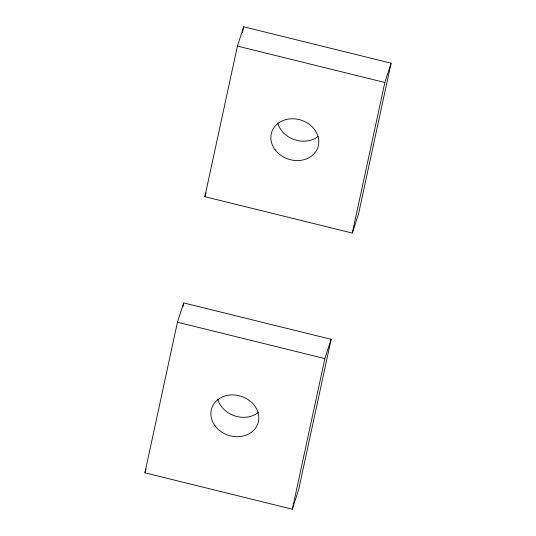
<?xml version="1.0" encoding="UTF-8"?>
<svg xmlns="http://www.w3.org/2000/svg" width="536" height="536" viewBox="0 0 536 536"><rect width="100%" height="100%" fill="white"/><g stroke="black" fill="none" stroke-linecap="round" stroke-linejoin="round"><path stroke-width="0.8" d="M144.894 472.812L177.443 322.21L183.707 302.927L331.134 339.315L298.586 489.911L292.321 509.2L144.894 472.812L146.147 468.953M204.866 196.685L237.415 46.083L243.679 26.8L391.106 63.188L358.557 213.79L352.293 233.073L204.866 196.685L206.119 192.833M182.823 307.021L183.707 302.927M242.44 32.529L243.679 26.8M292.321 509.2L324.87 358.597L331.134 339.315M352.293 233.073L384.841 82.477L391.106 63.188M237.415 46.083L384.841 82.477M177.443 322.21L324.87 358.597M258.198 412.539A24.321 20.515 18 0 1 234.627 415.869A24.321 20.515 18 0 1 217.79 399.119M318.17 136.412A24.321 20.515 18 0 1 294.599 139.742A24.321 20.515 18 0 1 277.762 122.992M215.104 425.879A24.321 20.515 18 0 0 256.51 426.616A24.321 20.515 18 0 0 232.939 394.891A24.321 20.515 18 0 0 215.104 425.879M275.075 149.752A24.321 20.515 18 0 0 316.481 150.495A24.321 20.515 18 0 0 292.904 118.771A24.321 20.515 18 0 0 275.075 149.752"/></g></svg>
